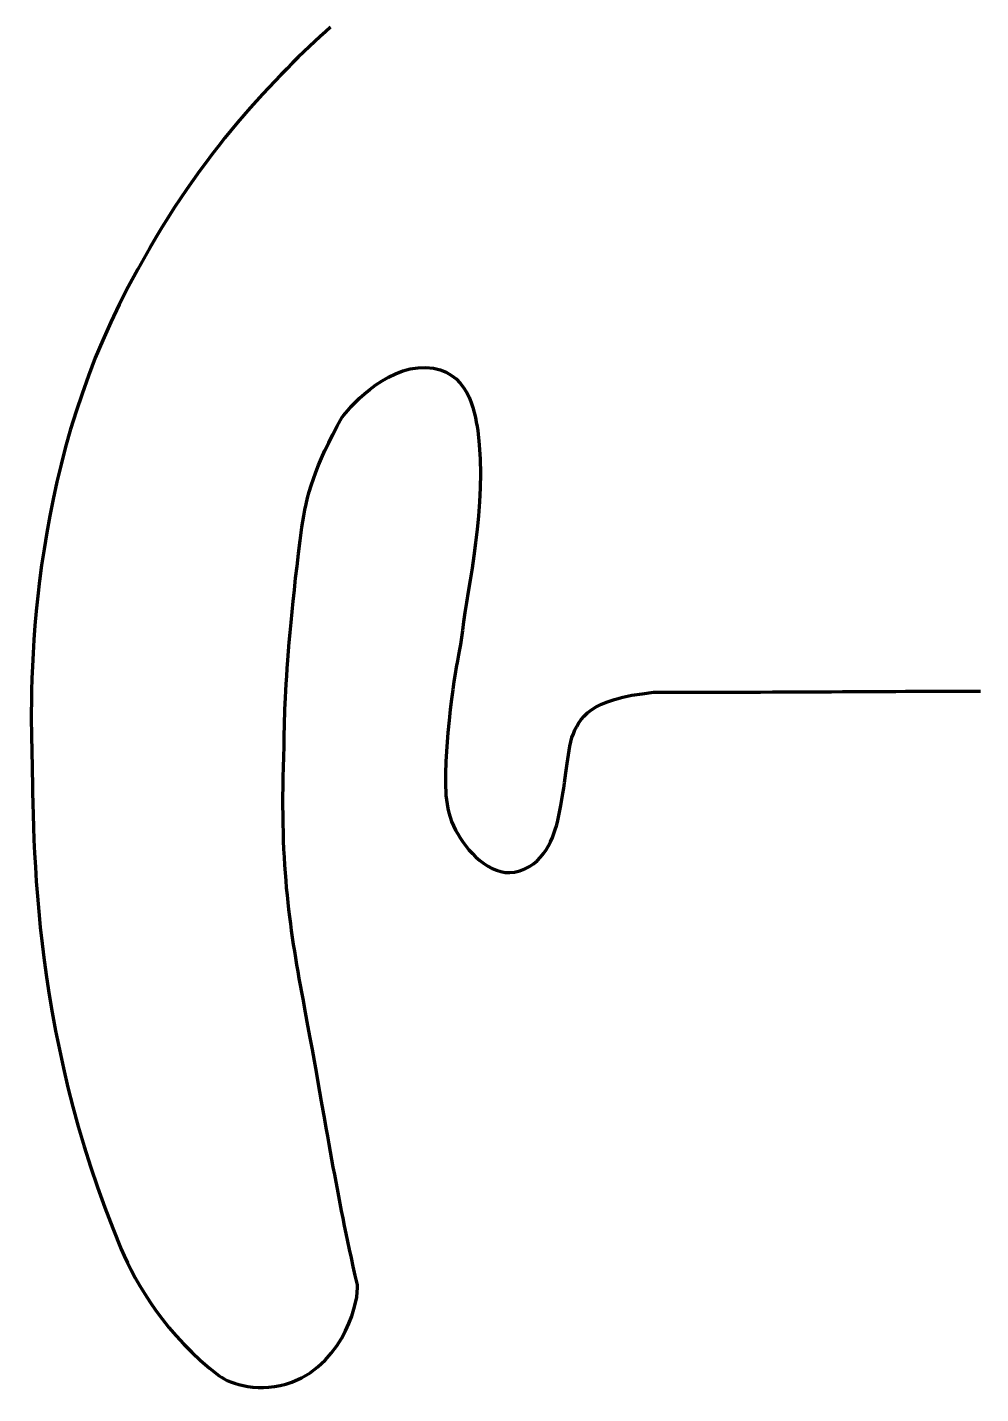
# Model space of a CAD drawing. Extents: x 1106 to 1944, y -1724 to -522.
import ezdxf

# ---------------------------------------------------------------- set-up
doc = ezdxf.new("R2010")
doc.units = 0
doc.header["$MEASUREMENT"] = 0
doc.layers.add('quietus_path', color=7, linetype='Continuous', lineweight=0)

msp = doc.modelspace()

# ---------------------------------------------------------------- linework, layer by layer
at = {"layer": 'quietus_path', "color": 7, "lineweight": 140}
msp.add_open_spline([(1372.5, -521.9), (1325.6, -563.4), (1258, -632.9), (1203.2, -734.7), (1109.6, -898.5), (1107.8, -1087.2), (1109.8, -1155.5), (1111.8, -1223.7), (1106, -1400.1), (1188.5, -1596.9), (1201.2, -1627), (1228.6, -1673.4), (1274.6, -1708.2), (1284, -1715.4), (1311.3, -1724), (1338.4, -1714), (1385.8, -1695.8), (1397.9, -1640.1), (1396.1, -1628.3), (1376, -1539.1), (1372.6, -1507.2), (1348.4, -1376.7), (1336.3, -1311.6), (1327.5, -1255.4), (1331.8, -1154.3), (1331.8, -1154.3), (1330.4, -1088.8), (1347.4, -961.8), (1351, -934.9), (1358.9, -907.5), (1382.7, -865), (1387.1, -859.3), (1419, -819.7), (1456.4, -821.2), (1493.6, -822.8), (1499.2, -859.2), (1501.9, -876.6), (1510.6, -943.3), (1492.8, -1014.7), (1488.5, -1052.5), (1486.3, -1074), (1478.4, -1094.8), (1473.9, -1167.7), (1473.5, -1187), (1471.8, -1208), (1482.4, -1228.1), (1491.9, -1246.1), (1512.5, -1269), (1534.3, -1265.1), (1560.7, -1260.3), (1569.4, -1233.1), (1572.6, -1218.3), (1579.7, -1185.1), (1579.6, -1167.3), (1584.7, -1146.7), (1591.6, -1128.8), (1599.7, -1112.9), (1656.5, -1106.9), (1763.8, -1106.9), (1896.7, -1105.8), (1944.1, -1105.8)], degree=3, knots=[0, 0, 0, 0, 1, 1, 1, 2, 2, 2, 3, 3, 3, 4, 4, 4, 5, 5, 5, 6, 6, 6, 7, 7, 7, 8, 8, 8, 9, 9, 9, 10, 10, 10, 11, 11, 11, 12, 12, 12, 13, 13, 13, 14, 14, 14, 15, 15, 15, 16, 16, 16, 17, 17, 17, 18, 18, 18, 19, 19, 19, 20, 20, 20, 20], dxfattribs=at)

doc.saveas('drawing.dxf')
